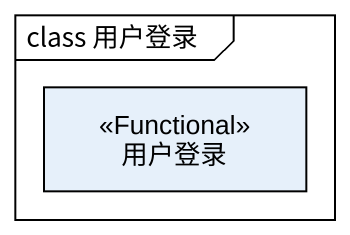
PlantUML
@startuml
mainframe class 用户登录
hide circle
hide empty members
class 用户登录 <<Functional>>
@enduml
